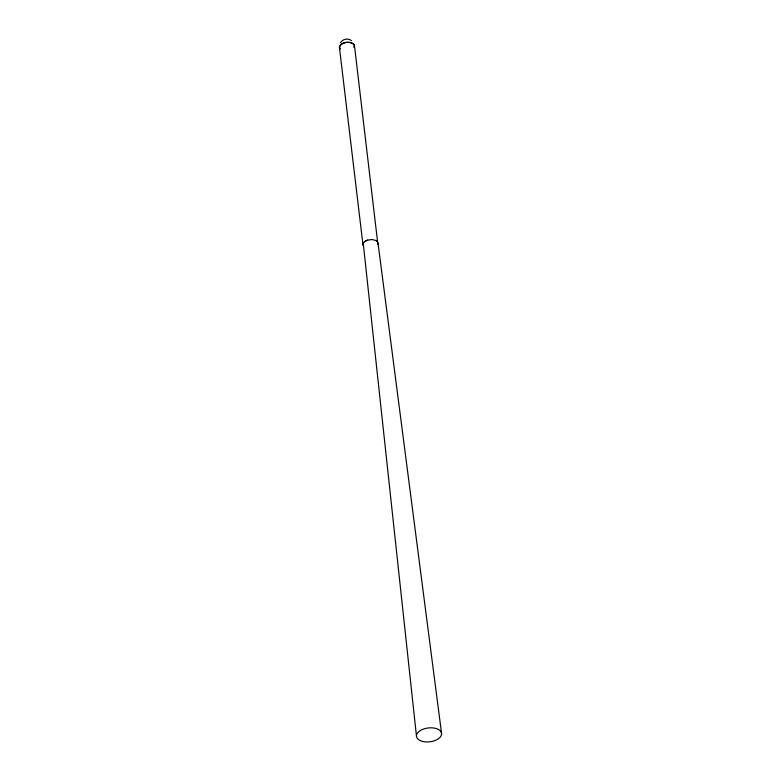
<?xml version="1.0" encoding="UTF-8"?>
<svg xmlns="http://www.w3.org/2000/svg" width="781" height="781" viewBox="0 0 781 781"><rect width="100%" height="100%" fill="white"/><g stroke="black" fill="none" stroke-linecap="round" stroke-linejoin="round"><path stroke-width="1.17" d="M416.498 736.385L363.224 243.203M354.476 45.737L377.838 244.004M354.066 47.397L354.359 45.2C351.167 40.329 339.823 41.676 339.55 47.992L340.165 48.988A7.576 4.178 -6.8 0 1 346.276 42.467A7.576 4.178 -6.8 0 1 354.213 47.124M377.867 243.945L377.604 244.512M363.145 243.36L363.77 242.383M340.418 42.77C342.595 39.011 348.17 37.781 351.518 40.68M363.673 242.51L364.893 241.388M364.727 241.514L366.006 240.743M365.84 240.821L366.387 240.568M366.152 240.675L367.724 240.079M367.509 240.138L372.078 239.523L376.217 240.577M376.042 240.48L377.067 241.192M376.959 241.095L377.984 242.852L441.558 733.369M363.458 245.888L362.989 244.922M339.432 47.456L362.98 244.883M422.921 741.501A12.623 6.97 -6.8 0 0 441.587 733.72A12.623 6.97 -6.8 0 0 422.57 729.405A12.623 6.97 -6.8 0 0 422.921 741.501"/></g></svg>
